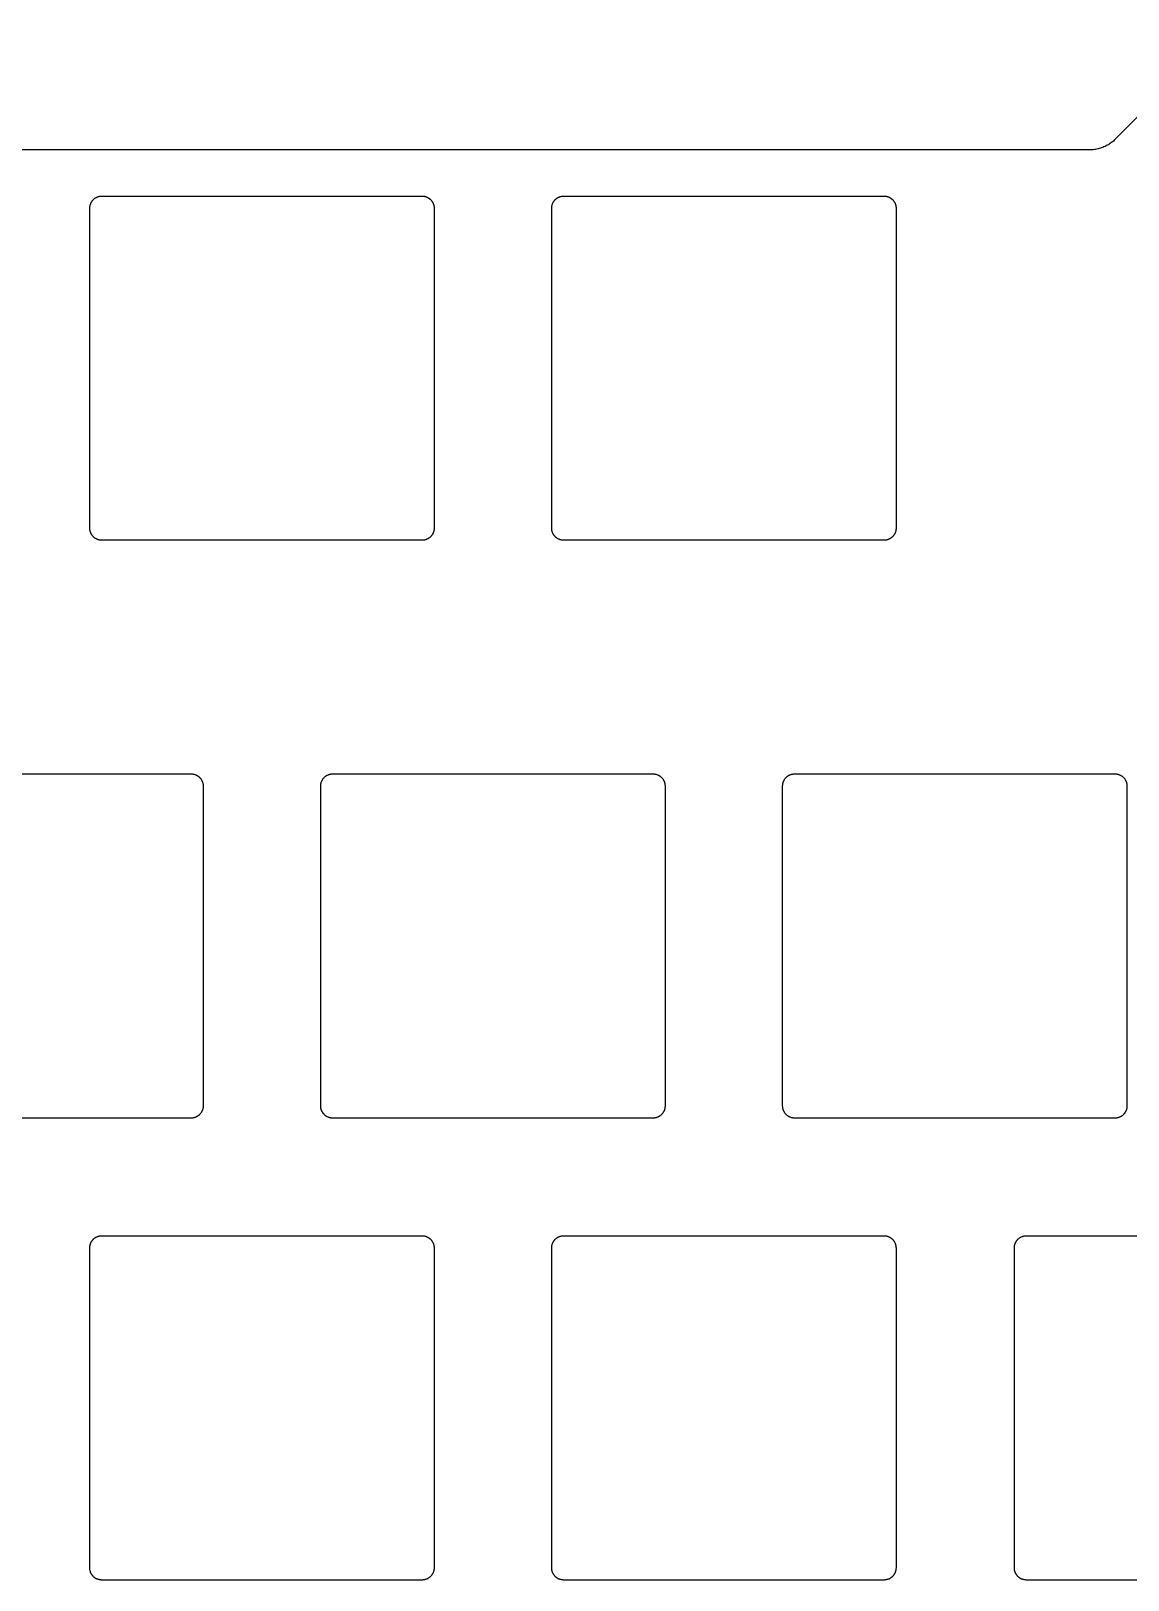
# Model space of a CAD drawing. Header units: millimetres. Extents: x -9 to 295, y -114 to 14.
# Drawn here: x 133.4 to 178.6, y -50 to 13.9 of the extents above; entities that cross this region are included whole.
import ezdxf

# ---------------------------------------------------------------- set-up
doc = ezdxf.new("R2010")
doc.units = ezdxf.units.MM
doc.layers.add('Layer 01', color=18, linetype='Continuous', true_color=0x000000)

msp = doc.modelspace()

# ---------------------------------------------------------------- linework, layer by layer
at = {"layer": 'Layer 01'}
for points in [[(182.532, 13.907), (178.064, 9.439), (178.028, 9.404), (177.989, 9.369), (177.95, 9.336), (177.91, 9.305), (177.869, 9.275), (177.826, 9.246), (177.783, 9.218), (177.739, 9.193), (177.694, 9.168), (177.648, 9.145), (177.601, 9.124), (177.554, 9.105), (177.506, 9.087), (177.457, 9.07), (177.408, 9.056), (177.359, 9.043), (177.309, 9.031), (177.259, 9.022), (177.208, 9.014), (177.157, 9.008), (177.106, 9.004), (177.055, 9.001), (177.004, 9), (108.746, 9)], [(126.75, -16.732), (139.95, -16.732), (139.967, -16.732), (139.984, -16.733), (140.001, -16.734), (140.018, -16.736), (140.035, -16.739), (140.052, -16.742), (140.068, -16.746), (140.085, -16.75), (140.101, -16.755), (140.117, -16.76), (140.133, -16.766), (140.149, -16.773), (140.165, -16.78), (140.18, -16.788), (140.195, -16.796), (140.21, -16.804), (140.224, -16.814), (140.238, -16.823), (140.252, -16.833), (140.266, -16.844), (140.279, -16.855), (140.291, -16.866), (140.304, -16.878), (140.315, -16.89), (140.327, -16.903), (140.338, -16.916), (140.348, -16.929), (140.358, -16.943), (140.368, -16.957), (140.377, -16.972), (140.386, -16.987), (140.394, -17.002), (140.402, -17.017), (140.409, -17.032), (140.415, -17.048), (140.421, -17.064), (140.427, -17.08), (140.431, -17.097), (140.436, -17.113), (140.44, -17.13), (140.443, -17.147), (140.445, -17.164), (140.447, -17.18), (140.449, -17.197), (140.45, -17.215), (140.45, -17.232), (140.45, -30.432), (140.45, -30.449), (140.449, -30.466), (140.447, -30.483), (140.445, -30.5), (140.443, -30.517), (140.44, -30.533), (140.436, -30.55), (140.431, -30.567), (140.427, -30.583), (140.421, -30.599), (140.415, -30.615), (140.409, -30.631), (140.402, -30.646), (140.394, -30.662), (140.386, -30.677), (140.377, -30.691), (140.368, -30.706), (140.358, -30.72), (140.348, -30.734), (140.338, -30.747), (140.327, -30.76), (140.315, -30.773), (140.304, -30.785), (140.291, -30.797), (140.279, -30.808), (140.266, -30.819), (140.252, -30.83), (140.238, -30.84), (140.224, -30.85), (140.21, -30.859), (140.195, -30.867), (140.18, -30.876), (140.165, -30.883), (140.149, -30.89), (140.133, -30.897), (140.117, -30.903), (140.101, -30.908), (140.085, -30.913), (140.068, -30.917), (140.052, -30.921), (140.035, -30.924), (140.018, -30.927), (140.001, -30.929), (139.984, -30.93), (139.967, -30.931), (139.95, -30.932), (126.75, -30.932)], [(187.607, -49.982), (174.407, -49.982), (174.39, -49.981), (174.373, -49.98), (174.356, -49.979), (174.339, -49.977), (174.322, -49.974), (174.305, -49.971), (174.288, -49.967), (174.272, -49.963), (174.255, -49.958), (174.239, -49.953), (174.223, -49.947), (174.207, -49.94), (174.192, -49.933), (174.177, -49.926), (174.162, -49.917), (174.147, -49.909), (174.132, -49.9), (174.118, -49.89), (174.105, -49.88), (174.091, -49.869), (174.078, -49.858), (174.065, -49.847), (174.053, -49.835), (174.041, -49.823), (174.03, -49.81), (174.019, -49.797), (174.008, -49.784), (173.998, -49.77), (173.989, -49.756), (173.979, -49.741), (173.971, -49.727), (173.963, -49.712), (173.955, -49.696), (173.948, -49.681), (173.942, -49.665), (173.936, -49.649), (173.93, -49.633), (173.925, -49.616), (173.921, -49.6), (173.917, -49.583), (173.914, -49.567), (173.911, -49.55), (173.909, -49.533), (173.908, -49.516), (173.907, -49.499), (173.907, -49.482), (173.907, -36.282), (173.907, -36.265), (173.908, -36.247), (173.909, -36.23), (173.911, -36.214), (173.914, -36.197), (173.917, -36.18), (173.921, -36.163), (173.925, -36.147), (173.93, -36.13), (173.936, -36.114), (173.942, -36.098), (173.948, -36.082), (173.955, -36.067), (173.963, -36.052), (173.971, -36.037), (173.979, -36.022), (173.989, -36.007), (173.998, -35.993), (174.008, -35.979), (174.019, -35.966), (174.03, -35.953), (174.041, -35.94), (174.053, -35.928), (174.065, -35.916), (174.078, -35.905), (174.091, -35.894), (174.105, -35.883), (174.118, -35.873), (174.132, -35.864), (174.147, -35.854), (174.162, -35.846), (174.177, -35.838), (174.192, -35.83), (174.207, -35.823), (174.223, -35.816), (174.239, -35.81), (174.255, -35.805), (174.272, -35.8), (174.288, -35.796), (174.305, -35.792), (174.322, -35.789), (174.339, -35.786), (174.356, -35.784), (174.373, -35.783), (174.39, -35.782), (174.407, -35.782), (187.607, -35.782)]]:
    msp.add_lwpolyline(points, dxfattribs=at)
for points in [[(149.477, 7.1), (149.494, 7.1), (149.511, 7.099), (149.528, 7.097), (149.545, 7.095), (149.562, 7.093), (149.579, 7.09), (149.595, 7.086), (149.612, 7.081), (149.628, 7.077), (149.644, 7.071), (149.66, 7.065), (149.676, 7.059), (149.692, 7.052), (149.707, 7.044), (149.722, 7.036), (149.737, 7.027), (149.751, 7.018), (149.765, 7.008), (149.779, 6.998), (149.792, 6.988), (149.806, 6.977), (149.818, 6.965), (149.83, 6.954), (149.842, 6.941), (149.854, 6.929), (149.865, 6.916), (149.875, 6.902), (149.885, 6.888), (149.895, 6.874), (149.904, 6.86), (149.913, 6.845), (149.921, 6.83), (149.928, 6.815), (149.936, 6.799), (149.942, 6.783), (149.948, 6.767), (149.953, 6.751), (149.958, 6.735), (149.963, 6.718), (149.966, 6.702), (149.97, 6.685), (149.972, 6.668), (149.974, 6.651), (149.976, 6.634), (149.977, 6.617), (149.977, 6.6), (149.977, -6.6), (149.977, -6.617), (149.976, -6.634), (149.974, -6.651), (149.972, -6.668), (149.97, -6.685), (149.966, -6.702), (149.963, -6.718), (149.958, -6.735), (149.953, -6.751), (149.948, -6.767), (149.942, -6.783), (149.936, -6.799), (149.928, -6.815), (149.921, -6.83), (149.913, -6.845), (149.904, -6.86), (149.895, -6.874), (149.885, -6.888), (149.875, -6.902), (149.865, -6.916), (149.854, -6.929), (149.842, -6.941), (149.83, -6.954), (149.818, -6.965), (149.806, -6.977), (149.792, -6.988), (149.779, -6.998), (149.765, -7.008), (149.751, -7.018), (149.737, -7.027), (149.722, -7.036), (149.707, -7.044), (149.692, -7.052), (149.676, -7.059), (149.66, -7.065), (149.644, -7.071), (149.628, -7.077), (149.612, -7.081), (149.595, -7.086), (149.579, -7.09), (149.562, -7.093), (149.545, -7.095), (149.528, -7.097), (149.511, -7.099), (149.494, -7.1), (149.477, -7.1), (136.277, -7.1), (136.26, -7.1), (136.243, -7.099), (136.226, -7.097), (136.209, -7.095), (136.192, -7.093), (136.175, -7.09), (136.159, -7.086), (136.142, -7.081), (136.126, -7.077), (136.109, -7.071), (136.093, -7.065), (136.078, -7.059), (136.062, -7.052), (136.047, -7.044), (136.032, -7.036), (136.017, -7.027), (136.003, -7.018), (135.989, -7.008), (135.975, -6.998), (135.961, -6.988), (135.948, -6.977), (135.936, -6.965), (135.923, -6.954), (135.912, -6.941), (135.9, -6.929), (135.889, -6.916), (135.879, -6.902), (135.868, -6.888), (135.859, -6.874), (135.85, -6.86), (135.841, -6.845), (135.833, -6.83), (135.825, -6.815), (135.818, -6.799), (135.812, -6.783), (135.806, -6.767), (135.8, -6.751), (135.795, -6.735), (135.791, -6.718), (135.787, -6.702), (135.784, -6.685), (135.782, -6.668), (135.78, -6.651), (135.778, -6.634), (135.777, -6.617), (135.777, -6.6), (135.777, 6.6), (135.777, 6.617), (135.778, 6.634), (135.78, 6.651), (135.782, 6.668), (135.784, 6.685), (135.787, 6.702), (135.791, 6.718), (135.795, 6.735), (135.8, 6.751), (135.806, 6.767), (135.812, 6.783), (135.818, 6.799), (135.825, 6.815), (135.833, 6.83), (135.841, 6.845), (135.85, 6.86), (135.859, 6.874), (135.868, 6.888), (135.879, 6.902), (135.889, 6.916), (135.9, 6.929), (135.912, 6.941), (135.923, 6.954), (135.936, 6.965), (135.948, 6.977), (135.961, 6.988), (135.975, 6.998), (135.989, 7.008), (136.003, 7.018), (136.017, 7.027), (136.032, 7.036), (136.047, 7.044), (136.062, 7.052), (136.078, 7.059), (136.093, 7.065), (136.109, 7.071), (136.126, 7.077), (136.142, 7.081), (136.159, 7.086), (136.175, 7.09), (136.192, 7.093), (136.209, 7.095), (136.226, 7.097), (136.243, 7.099), (136.26, 7.1), (136.277, 7.1)], [(168.527, 7.1), (168.544, 7.1), (168.561, 7.099), (168.578, 7.097), (168.595, 7.095), (168.612, 7.093), (168.629, 7.09), (168.645, 7.086), (168.662, 7.081), (168.678, 7.077), (168.694, 7.071), (168.71, 7.065), (168.726, 7.059), (168.742, 7.052), (168.757, 7.044), (168.772, 7.036), (168.787, 7.027), (168.801, 7.018), (168.815, 7.008), (168.829, 6.998), (168.842, 6.988), (168.856, 6.977), (168.868, 6.965), (168.88, 6.954), (168.892, 6.941), (168.904, 6.929), (168.915, 6.916), (168.925, 6.902), (168.935, 6.888), (168.945, 6.874), (168.954, 6.86), (168.963, 6.845), (168.971, 6.83), (168.978, 6.815), (168.986, 6.799), (168.992, 6.783), (168.998, 6.767), (169.003, 6.751), (169.008, 6.735), (169.013, 6.718), (169.016, 6.702), (169.02, 6.685), (169.022, 6.668), (169.024, 6.651), (169.026, 6.634), (169.027, 6.617), (169.027, 6.6), (169.027, -6.6), (169.027, -6.617), (169.026, -6.634), (169.024, -6.651), (169.022, -6.668), (169.02, -6.685), (169.016, -6.702), (169.013, -6.718), (169.008, -6.735), (169.003, -6.751), (168.998, -6.767), (168.992, -6.783), (168.986, -6.799), (168.978, -6.815), (168.971, -6.83), (168.963, -6.845), (168.954, -6.86), (168.945, -6.874), (168.935, -6.888), (168.925, -6.902), (168.915, -6.916), (168.904, -6.929), (168.892, -6.941), (168.88, -6.954), (168.868, -6.965), (168.856, -6.977), (168.842, -6.988), (168.829, -6.998), (168.815, -7.008), (168.801, -7.018), (168.787, -7.027), (168.772, -7.036), (168.757, -7.044), (168.742, -7.052), (168.726, -7.059), (168.71, -7.065), (168.694, -7.071), (168.678, -7.077), (168.662, -7.081), (168.645, -7.086), (168.629, -7.09), (168.612, -7.093), (168.595, -7.095), (168.578, -7.097), (168.561, -7.099), (168.544, -7.1), (168.527, -7.1), (155.327, -7.1), (155.31, -7.1), (155.293, -7.099), (155.276, -7.097), (155.259, -7.095), (155.242, -7.093), (155.225, -7.09), (155.209, -7.086), (155.192, -7.081), (155.176, -7.077), (155.159, -7.071), (155.143, -7.065), (155.128, -7.059), (155.112, -7.052), (155.097, -7.044), (155.082, -7.036), (155.067, -7.027), (155.053, -7.018), (155.039, -7.008), (155.025, -6.998), (155.011, -6.988), (154.998, -6.977), (154.986, -6.965), (154.973, -6.954), (154.962, -6.941), (154.95, -6.929), (154.939, -6.916), (154.929, -6.902), (154.918, -6.888), (154.909, -6.874), (154.9, -6.86), (154.891, -6.845), (154.883, -6.83), (154.875, -6.815), (154.868, -6.799), (154.862, -6.783), (154.856, -6.767), (154.85, -6.751), (154.845, -6.735), (154.841, -6.718), (154.837, -6.702), (154.834, -6.685), (154.832, -6.668), (154.83, -6.651), (154.828, -6.634), (154.827, -6.617), (154.827, -6.6), (154.827, 6.6), (154.827, 6.617), (154.828, 6.634), (154.83, 6.651), (154.832, 6.668), (154.834, 6.685), (154.837, 6.702), (154.841, 6.718), (154.845, 6.735), (154.85, 6.751), (154.856, 6.767), (154.862, 6.783), (154.868, 6.799), (154.875, 6.815), (154.883, 6.83), (154.891, 6.845), (154.9, 6.86), (154.909, 6.874), (154.918, 6.888), (154.929, 6.902), (154.939, 6.916), (154.95, 6.929), (154.962, 6.941), (154.973, 6.954), (154.986, 6.965), (154.998, 6.977), (155.011, 6.988), (155.025, 6.998), (155.039, 7.008), (155.053, 7.018), (155.067, 7.027), (155.082, 7.036), (155.097, 7.044), (155.112, 7.052), (155.128, 7.059), (155.143, 7.065), (155.159, 7.071), (155.176, 7.077), (155.192, 7.081), (155.209, 7.086), (155.225, 7.09), (155.242, 7.093), (155.259, 7.095), (155.276, 7.097), (155.293, 7.099), (155.31, 7.1), (155.327, 7.1)], [(159, -16.732), (159.017, -16.732), (159.034, -16.733), (159.051, -16.734), (159.068, -16.736), (159.085, -16.739), (159.102, -16.742), (159.118, -16.746), (159.135, -16.75), (159.151, -16.755), (159.167, -16.76), (159.183, -16.766), (159.199, -16.773), (159.215, -16.78), (159.23, -16.788), (159.245, -16.796), (159.26, -16.804), (159.274, -16.814), (159.288, -16.823), (159.302, -16.833), (159.316, -16.844), (159.329, -16.855), (159.341, -16.866), (159.354, -16.878), (159.365, -16.89), (159.377, -16.903), (159.388, -16.916), (159.398, -16.929), (159.408, -16.943), (159.418, -16.957), (159.427, -16.972), (159.436, -16.987), (159.444, -17.002), (159.452, -17.017), (159.459, -17.032), (159.465, -17.048), (159.471, -17.064), (159.477, -17.08), (159.481, -17.097), (159.486, -17.113), (159.49, -17.13), (159.493, -17.147), (159.495, -17.164), (159.497, -17.18), (159.499, -17.197), (159.5, -17.215), (159.5, -17.232), (159.5, -30.432), (159.5, -30.449), (159.499, -30.466), (159.497, -30.483), (159.495, -30.5), (159.493, -30.517), (159.49, -30.533), (159.486, -30.55), (159.481, -30.567), (159.477, -30.583), (159.471, -30.599), (159.465, -30.615), (159.459, -30.631), (159.452, -30.646), (159.444, -30.662), (159.436, -30.677), (159.427, -30.691), (159.418, -30.706), (159.408, -30.72), (159.398, -30.734), (159.388, -30.747), (159.377, -30.76), (159.365, -30.773), (159.354, -30.785), (159.341, -30.797), (159.329, -30.808), (159.316, -30.819), (159.302, -30.83), (159.288, -30.84), (159.274, -30.85), (159.26, -30.859), (159.245, -30.867), (159.23, -30.876), (159.215, -30.883), (159.199, -30.89), (159.183, -30.897), (159.167, -30.903), (159.151, -30.908), (159.135, -30.913), (159.118, -30.917), (159.102, -30.921), (159.085, -30.924), (159.068, -30.927), (159.051, -30.929), (159.034, -30.93), (159.017, -30.931), (159, -30.932), (145.8, -30.932), (145.783, -30.931), (145.766, -30.93), (145.749, -30.929), (145.732, -30.927), (145.715, -30.924), (145.698, -30.921), (145.682, -30.917), (145.665, -30.913), (145.649, -30.908), (145.633, -30.903), (145.617, -30.897), (145.601, -30.89), (145.585, -30.883), (145.57, -30.876), (145.555, -30.867), (145.54, -30.859), (145.526, -30.85), (145.512, -30.84), (145.498, -30.83), (145.484, -30.819), (145.471, -30.808), (145.459, -30.797), (145.446, -30.785), (145.435, -30.773), (145.423, -30.76), (145.412, -30.747), (145.402, -30.734), (145.392, -30.72), (145.382, -30.706), (145.373, -30.691), (145.364, -30.677), (145.356, -30.662), (145.348, -30.646), (145.341, -30.631), (145.335, -30.615), (145.329, -30.599), (145.323, -30.583), (145.319, -30.567), (145.314, -30.55), (145.31, -30.533), (145.307, -30.517), (145.305, -30.5), (145.303, -30.483), (145.301, -30.466), (145.3, -30.449), (145.3, -30.432), (145.3, -17.232), (145.3, -17.215), (145.301, -17.197), (145.303, -17.18), (145.305, -17.164), (145.307, -17.147), (145.31, -17.13), (145.314, -17.113), (145.319, -17.097), (145.323, -17.08), (145.329, -17.064), (145.335, -17.048), (145.341, -17.032), (145.348, -17.017), (145.356, -17.002), (145.364, -16.987), (145.373, -16.972), (145.382, -16.957), (145.392, -16.943), (145.402, -16.929), (145.412, -16.916), (145.423, -16.903), (145.435, -16.89), (145.446, -16.878), (145.459, -16.866), (145.471, -16.855), (145.484, -16.844), (145.498, -16.833), (145.512, -16.823), (145.526, -16.814), (145.54, -16.804), (145.555, -16.796), (145.57, -16.788), (145.585, -16.78), (145.601, -16.773), (145.617, -16.766), (145.633, -16.76), (145.649, -16.755), (145.665, -16.75), (145.682, -16.746), (145.698, -16.742), (145.715, -16.739), (145.732, -16.736), (145.749, -16.734), (145.766, -16.733), (145.783, -16.732), (145.8, -16.732)], [(178.05, -16.732), (178.067, -16.732), (178.084, -16.733), (178.101, -16.734), (178.118, -16.736), (178.135, -16.739), (178.152, -16.742), (178.168, -16.746), (178.185, -16.75), (178.201, -16.755), (178.217, -16.76), (178.233, -16.766), (178.249, -16.773), (178.265, -16.78), (178.28, -16.788), (178.295, -16.796), (178.31, -16.804), (178.324, -16.814), (178.338, -16.823), (178.352, -16.833), (178.366, -16.844), (178.379, -16.855), (178.391, -16.866), (178.404, -16.878), (178.415, -16.89), (178.427, -16.903), (178.438, -16.916), (178.448, -16.929), (178.458, -16.943), (178.468, -16.957), (178.477, -16.972), (178.486, -16.987), (178.494, -17.002), (178.502, -17.017), (178.509, -17.032), (178.515, -17.048), (178.521, -17.064), (178.527, -17.08), (178.531, -17.097), (178.536, -17.113), (178.54, -17.13), (178.543, -17.147), (178.545, -17.164), (178.547, -17.18), (178.549, -17.197), (178.55, -17.215), (178.55, -17.232), (178.55, -30.432), (178.55, -30.449), (178.549, -30.466), (178.547, -30.483), (178.545, -30.5), (178.543, -30.517), (178.54, -30.533), (178.536, -30.55), (178.531, -30.567), (178.527, -30.583), (178.521, -30.599), (178.515, -30.615), (178.509, -30.631), (178.502, -30.646), (178.494, -30.662), (178.486, -30.677), (178.477, -30.691), (178.468, -30.706), (178.458, -30.72), (178.448, -30.734), (178.438, -30.747), (178.427, -30.76), (178.415, -30.773), (178.404, -30.785), (178.391, -30.797), (178.379, -30.808), (178.366, -30.819), (178.352, -30.83), (178.338, -30.84), (178.324, -30.85), (178.31, -30.859), (178.295, -30.867), (178.28, -30.876), (178.265, -30.883), (178.249, -30.89), (178.233, -30.897), (178.217, -30.903), (178.201, -30.908), (178.185, -30.913), (178.168, -30.917), (178.152, -30.921), (178.135, -30.924), (178.118, -30.927), (178.101, -30.929), (178.084, -30.93), (178.067, -30.931), (178.05, -30.932), (164.85, -30.932), (164.833, -30.931), (164.816, -30.93), (164.799, -30.929), (164.782, -30.927), (164.765, -30.924), (164.748, -30.921), (164.732, -30.917), (164.715, -30.913), (164.699, -30.908), (164.683, -30.903), (164.667, -30.897), (164.651, -30.89), (164.635, -30.883), (164.62, -30.876), (164.605, -30.867), (164.59, -30.859), (164.576, -30.85), (164.562, -30.84), (164.548, -30.83), (164.534, -30.819), (164.521, -30.808), (164.509, -30.797), (164.496, -30.785), (164.485, -30.773), (164.473, -30.76), (164.462, -30.747), (164.452, -30.734), (164.442, -30.72), (164.432, -30.706), (164.423, -30.691), (164.414, -30.677), (164.406, -30.662), (164.398, -30.646), (164.391, -30.631), (164.385, -30.615), (164.379, -30.599), (164.373, -30.583), (164.369, -30.567), (164.364, -30.55), (164.36, -30.533), (164.357, -30.517), (164.355, -30.5), (164.353, -30.483), (164.351, -30.466), (164.35, -30.449), (164.35, -30.432), (164.35, -17.232), (164.35, -17.215), (164.351, -17.197), (164.353, -17.18), (164.355, -17.164), (164.357, -17.147), (164.36, -17.13), (164.364, -17.113), (164.369, -17.097), (164.373, -17.08), (164.379, -17.064), (164.385, -17.048), (164.391, -17.032), (164.398, -17.017), (164.406, -17.002), (164.414, -16.987), (164.423, -16.972), (164.432, -16.957), (164.442, -16.943), (164.452, -16.929), (164.462, -16.916), (164.473, -16.903), (164.485, -16.89), (164.496, -16.878), (164.509, -16.866), (164.521, -16.855), (164.534, -16.844), (164.548, -16.833), (164.562, -16.823), (164.576, -16.814), (164.59, -16.804), (164.605, -16.796), (164.62, -16.788), (164.635, -16.78), (164.651, -16.773), (164.667, -16.766), (164.683, -16.76), (164.699, -16.755), (164.715, -16.75), (164.732, -16.746), (164.748, -16.742), (164.765, -16.739), (164.782, -16.736), (164.799, -16.734), (164.816, -16.733), (164.833, -16.732), (164.85, -16.732)], [(149.475, -35.782), (149.492, -35.782), (149.509, -35.783), (149.526, -35.784), (149.543, -35.786), (149.56, -35.789), (149.577, -35.792), (149.593, -35.796), (149.61, -35.8), (149.626, -35.805), (149.642, -35.81), (149.658, -35.816), (149.674, -35.823), (149.69, -35.83), (149.705, -35.838), (149.72, -35.846), (149.735, -35.854), (149.749, -35.864), (149.763, -35.873), (149.777, -35.883), (149.791, -35.894), (149.804, -35.905), (149.816, -35.916), (149.829, -35.928), (149.84, -35.94), (149.852, -35.953), (149.863, -35.966), (149.873, -35.979), (149.883, -35.993), (149.893, -36.007), (149.902, -36.022), (149.911, -36.037), (149.919, -36.052), (149.927, -36.067), (149.934, -36.082), (149.94, -36.098), (149.946, -36.114), (149.952, -36.13), (149.956, -36.147), (149.961, -36.163), (149.965, -36.18), (149.968, -36.197), (149.97, -36.214), (149.972, -36.23), (149.974, -36.247), (149.975, -36.265), (149.975, -36.282), (149.975, -49.482), (149.975, -49.499), (149.974, -49.516), (149.972, -49.533), (149.97, -49.55), (149.968, -49.567), (149.965, -49.583), (149.961, -49.6), (149.956, -49.616), (149.952, -49.633), (149.946, -49.649), (149.94, -49.665), (149.934, -49.681), (149.927, -49.696), (149.919, -49.712), (149.911, -49.727), (149.902, -49.741), (149.893, -49.756), (149.883, -49.77), (149.873, -49.784), (149.863, -49.797), (149.852, -49.81), (149.84, -49.823), (149.829, -49.835), (149.816, -49.847), (149.804, -49.858), (149.791, -49.869), (149.777, -49.88), (149.763, -49.89), (149.749, -49.9), (149.735, -49.909), (149.72, -49.917), (149.705, -49.926), (149.69, -49.933), (149.674, -49.94), (149.658, -49.947), (149.642, -49.953), (149.626, -49.958), (149.61, -49.963), (149.593, -49.967), (149.577, -49.971), (149.56, -49.974), (149.543, -49.977), (149.526, -49.979), (149.509, -49.98), (149.492, -49.981), (149.475, -49.982), (136.275, -49.982), (136.258, -49.981), (136.241, -49.98), (136.224, -49.979), (136.207, -49.977), (136.19, -49.974), (136.173, -49.971), (136.157, -49.967), (136.14, -49.963), (136.124, -49.958), (136.108, -49.953), (136.092, -49.947), (136.076, -49.94), (136.06, -49.933), (136.045, -49.926), (136.03, -49.917), (136.015, -49.909), (136.001, -49.9), (135.987, -49.89), (135.973, -49.88), (135.959, -49.869), (135.946, -49.858), (135.934, -49.847), (135.921, -49.835), (135.91, -49.823), (135.898, -49.81), (135.887, -49.797), (135.877, -49.784), (135.867, -49.77), (135.857, -49.756), (135.848, -49.741), (135.839, -49.727), (135.831, -49.712), (135.823, -49.696), (135.816, -49.681), (135.81, -49.665), (135.804, -49.649), (135.798, -49.633), (135.794, -49.616), (135.789, -49.6), (135.785, -49.583), (135.782, -49.567), (135.78, -49.55), (135.778, -49.533), (135.776, -49.516), (135.775, -49.499), (135.775, -49.482), (135.775, -36.282), (135.775, -36.265), (135.776, -36.247), (135.778, -36.23), (135.78, -36.214), (135.782, -36.197), (135.785, -36.18), (135.789, -36.163), (135.794, -36.147), (135.798, -36.13), (135.804, -36.114), (135.81, -36.098), (135.816, -36.082), (135.823, -36.067), (135.831, -36.052), (135.839, -36.037), (135.848, -36.022), (135.857, -36.007), (135.867, -35.993), (135.877, -35.979), (135.887, -35.966), (135.898, -35.953), (135.91, -35.94), (135.921, -35.928), (135.934, -35.916), (135.946, -35.905), (135.959, -35.894), (135.973, -35.883), (135.987, -35.873), (136.001, -35.864), (136.015, -35.854), (136.03, -35.846), (136.045, -35.838), (136.06, -35.83), (136.076, -35.823), (136.092, -35.816), (136.108, -35.81), (136.124, -35.805), (136.14, -35.8), (136.157, -35.796), (136.173, -35.792), (136.19, -35.789), (136.207, -35.786), (136.224, -35.784), (136.241, -35.783), (136.258, -35.782), (136.275, -35.782)], [(168.525, -35.782), (168.542, -35.782), (168.559, -35.783), (168.576, -35.784), (168.593, -35.786), (168.61, -35.789), (168.627, -35.792), (168.643, -35.796), (168.66, -35.8), (168.676, -35.805), (168.692, -35.81), (168.708, -35.816), (168.724, -35.823), (168.74, -35.83), (168.755, -35.838), (168.77, -35.846), (168.785, -35.854), (168.799, -35.864), (168.813, -35.873), (168.827, -35.883), (168.841, -35.894), (168.854, -35.905), (168.866, -35.916), (168.879, -35.928), (168.89, -35.94), (168.902, -35.953), (168.913, -35.966), (168.923, -35.979), (168.933, -35.993), (168.943, -36.007), (168.952, -36.022), (168.961, -36.037), (168.969, -36.052), (168.977, -36.067), (168.984, -36.082), (168.99, -36.098), (168.996, -36.114), (169.002, -36.13), (169.006, -36.147), (169.011, -36.163), (169.015, -36.18), (169.018, -36.197), (169.02, -36.214), (169.022, -36.23), (169.024, -36.247), (169.025, -36.265), (169.025, -36.282), (169.025, -49.482), (169.025, -49.499), (169.024, -49.516), (169.022, -49.533), (169.02, -49.55), (169.018, -49.567), (169.015, -49.583), (169.011, -49.6), (169.006, -49.616), (169.002, -49.633), (168.996, -49.649), (168.99, -49.665), (168.984, -49.681), (168.977, -49.696), (168.969, -49.712), (168.961, -49.727), (168.952, -49.741), (168.943, -49.756), (168.933, -49.77), (168.923, -49.784), (168.913, -49.797), (168.902, -49.81), (168.89, -49.823), (168.879, -49.835), (168.866, -49.847), (168.854, -49.858), (168.841, -49.869), (168.827, -49.88), (168.813, -49.89), (168.799, -49.9), (168.785, -49.909), (168.77, -49.917), (168.755, -49.926), (168.74, -49.933), (168.724, -49.94), (168.708, -49.947), (168.692, -49.953), (168.676, -49.958), (168.66, -49.963), (168.643, -49.967), (168.627, -49.971), (168.61, -49.974), (168.593, -49.977), (168.576, -49.979), (168.559, -49.98), (168.542, -49.981), (168.525, -49.982), (155.325, -49.982), (155.308, -49.981), (155.291, -49.98), (155.274, -49.979), (155.257, -49.977), (155.24, -49.974), (155.223, -49.971), (155.207, -49.967), (155.19, -49.963), (155.174, -49.958), (155.158, -49.953), (155.142, -49.947), (155.126, -49.94), (155.11, -49.933), (155.095, -49.926), (155.08, -49.917), (155.065, -49.909), (155.051, -49.9), (155.037, -49.89), (155.023, -49.88), (155.009, -49.869), (154.996, -49.858), (154.984, -49.847), (154.971, -49.835), (154.96, -49.823), (154.948, -49.81), (154.937, -49.797), (154.927, -49.784), (154.917, -49.77), (154.907, -49.756), (154.898, -49.741), (154.889, -49.727), (154.881, -49.712), (154.873, -49.696), (154.866, -49.681), (154.86, -49.665), (154.854, -49.649), (154.848, -49.633), (154.844, -49.616), (154.839, -49.6), (154.835, -49.583), (154.832, -49.567), (154.83, -49.55), (154.828, -49.533), (154.826, -49.516), (154.825, -49.499), (154.825, -49.482), (154.825, -36.282), (154.825, -36.265), (154.826, -36.247), (154.828, -36.23), (154.83, -36.214), (154.832, -36.197), (154.835, -36.18), (154.839, -36.163), (154.844, -36.147), (154.848, -36.13), (154.854, -36.114), (154.86, -36.098), (154.866, -36.082), (154.873, -36.067), (154.881, -36.052), (154.889, -36.037), (154.898, -36.022), (154.907, -36.007), (154.917, -35.993), (154.927, -35.979), (154.937, -35.966), (154.948, -35.953), (154.96, -35.94), (154.971, -35.928), (154.984, -35.916), (154.996, -35.905), (155.009, -35.894), (155.023, -35.883), (155.037, -35.873), (155.051, -35.864), (155.065, -35.854), (155.08, -35.846), (155.095, -35.838), (155.11, -35.83), (155.126, -35.823), (155.142, -35.816), (155.158, -35.81), (155.174, -35.805), (155.19, -35.8), (155.207, -35.796), (155.223, -35.792), (155.24, -35.789), (155.257, -35.786), (155.274, -35.784), (155.291, -35.783), (155.308, -35.782), (155.325, -35.782)]]:
    msp.add_lwpolyline(points, close=True, dxfattribs=at)

doc.saveas('drawing.dxf')
